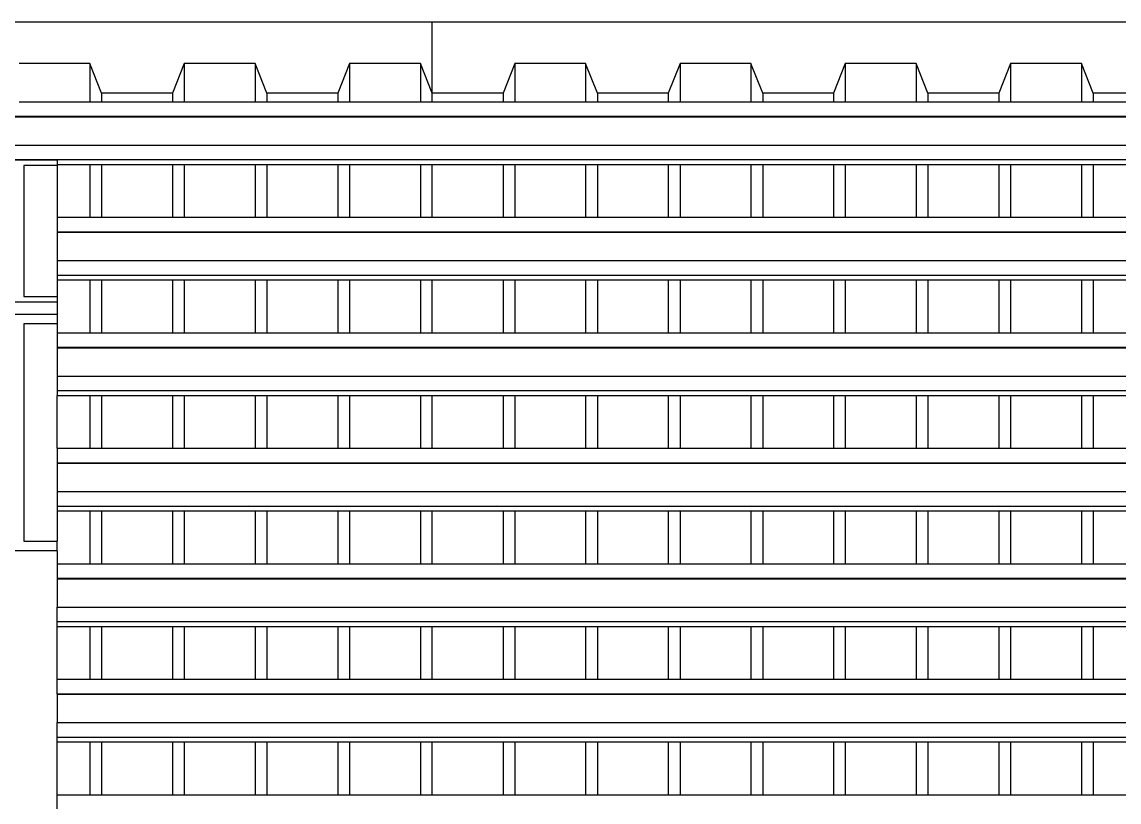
# Model space of a CAD drawing. Extents: x -34 to 34, y -12.8 to 11.9.
# Drawn here: x -15.477 to -13.602, y 10.591 to 11.923 of the extents above; entities that cross this region are included whole.
import ezdxf

# ---------------------------------------------------------------- set-up
doc = ezdxf.new("R2010")
doc.units = 0
doc.layers.get('0').update_dxf_attribs({"linetype": 'CONTINUOUS'})
doc.layers.add('SECTIONCUTEDGES', color=7, linetype='CONTINUOUS')

msp = doc.modelspace()

# ---------------------------------------------------------------- linework, layer by layer
for p, q in [((-15.3611, 11.8521), (-15.3611, 11.7867)), ((-15.1998, 11.8521), (-15.1998, 11.7867)), ((-15.0787, 11.8521), (-15.0787, 11.7867)), ((-14.9174, 11.8521), (-14.9174, 11.7867)), ((-14.7963, 11.8521), (-14.7963, 11.7867)), ((-14.6349, 11.8521), (-14.6349, 11.7867)), ((-14.5139, 11.8521), (-14.5139, 11.7867)), ((-14.3525, 11.8521), (-14.3525, 11.7867)), ((-14.2315, 11.8521), (-14.2315, 11.7867)), ((-14.0701, 11.8521), (-14.0701, 11.7867)), ((-13.9491, 11.8521), (-13.9491, 11.7867)), ((-13.7877, 11.8521), (-13.7877, 11.7867)), ((-13.6667, 11.8521), (-13.6667, 11.7867)), ((-15.341, 11.8014), (-15.341, 11.7867)), ((-15.2199, 11.8014), (-15.2199, 11.7867)), ((-15.0586, 11.8014), (-15.0586, 11.7867)), ((-14.9375, 11.8014), (-14.9375, 11.7867)), ((-14.7761, 11.7867), (-14.7761, 11.8014)), ((-14.6551, 11.8014), (-14.6551, 11.7867)), ((-14.4937, 11.8014), (-14.4937, 11.7867)), ((-14.3727, 11.8014), (-14.3727, 11.7867)), ((-14.2113, 11.8014), (-14.2113, 11.7867)), ((-14.0903, 11.8014), (-14.0903, 11.7867)), ((-13.9289, 11.8014), (-13.9289, 11.7867)), ((-13.8079, 11.8014), (-13.8079, 11.7867)), ((-13.6465, 11.8014), (-13.6465, 11.7867)), ((-15.4822, 11.7867), (-15.3611, 11.7867)), ((-15.3611, 11.7867), (-15.341, 11.7867)), ((-15.341, 11.7867), (-15.2199, 11.7867)), ((-15.2199, 11.7867), (-15.1998, 11.7867)), ((-15.1998, 11.7867), (-15.0787, 11.7867)), ((-15.0787, 11.7867), (-15.0586, 11.7867)), ((-15.0586, 11.7867), (-14.9375, 11.7867)), ((-14.9375, 11.7867), (-14.9174, 11.7867)), ((-14.9174, 11.7867), (-14.7963, 11.7867)), ((-14.7963, 11.7867), (-14.7761, 11.7867)), ((-14.7761, 11.7867), (-14.6551, 11.7867)), ((-14.6551, 11.7867), (-14.6349, 11.7867)), ((-14.6349, 11.7867), (-14.5139, 11.7867)), ((-14.5139, 11.7867), (-14.4937, 11.7867)), ((-14.4937, 11.7867), (-14.3727, 11.7867)), ((-14.3727, 11.7867), (-14.3525, 11.7867)), ((-14.3525, 11.7867), (-14.2315, 11.7867)), ((-14.2315, 11.7867), (-14.2113, 11.7867)), ((-14.2113, 11.7867), (-14.0903, 11.7867)), ((-14.0903, 11.7867), (-14.0701, 11.7867)), ((-14.0701, 11.7867), (-13.9491, 11.7867)), ((-13.9491, 11.7867), (-13.9289, 11.7867)), ((-13.9289, 11.7867), (-13.8079, 11.7867)), ((-13.8079, 11.7867), (-13.7877, 11.7867)), ((-13.7877, 11.7867), (-13.6667, 11.7867)), ((-13.6667, 11.7867), (-13.6465, 11.7867)), ((-13.6465, 11.7867), (-13.5255, 11.7867)), ((-29.4818, 11.762), (-11.7932, 11.762)), ((-29.4818, 11.7612), (-11.7932, 11.7612)), ((-29.4818, 11.7127), (-11.7932, 11.7127)), ((-26.6672, 11.688), (-11.7932, 11.688)), ((-15.4172, 11.6798), (-15.3611, 11.6798)), ((-15.4172, 11.6776), (-15.4172, 11.5894)), ((-15.3611, 11.6798), (-15.3611, 11.5894)), ((-15.3611, 11.6798), (-15.341, 11.6798)), ((-15.341, 11.6798), (-15.341, 11.5894)), ((-15.341, 11.6798), (-15.2199, 11.6798)), ((-15.2199, 11.6798), (-15.2199, 11.5894)), ((-15.2199, 11.6798), (-15.1998, 11.6798)), ((-15.1998, 11.6798), (-15.1998, 11.5894)), ((-15.1998, 11.6798), (-15.0787, 11.6798)), ((-15.0787, 11.6798), (-15.0787, 11.5894)), ((-15.0787, 11.6798), (-15.0586, 11.6798)), ((-15.0586, 11.6798), (-15.0586, 11.5894)), ((-15.0586, 11.6798), (-14.9375, 11.6798)), ((-14.9375, 11.6798), (-14.9375, 11.5894)), ((-14.9375, 11.6798), (-14.9174, 11.6798)), ((-14.9174, 11.6798), (-14.9174, 11.5894)), ((-14.9174, 11.6798), (-14.7963, 11.6798)), ((-14.7963, 11.6798), (-14.7963, 11.5894)), ((-14.7963, 11.6798), (-14.7761, 11.6798)), ((-14.7761, 11.5894), (-14.7761, 11.6798)), ((-14.7761, 11.6798), (-14.6551, 11.6798)), ((-14.6551, 11.6798), (-14.6551, 11.5894)), ((-14.6551, 11.6798), (-14.6349, 11.6798)), ((-14.6349, 11.6798), (-14.6349, 11.5894)), ((-14.6349, 11.6798), (-14.5139, 11.6798)), ((-14.5139, 11.6798), (-14.5139, 11.5894)), ((-14.5139, 11.6798), (-14.4937, 11.6798)), ((-14.4937, 11.6798), (-14.4937, 11.5894)), ((-14.4937, 11.6798), (-14.3727, 11.6798)), ((-14.3727, 11.6798), (-14.3727, 11.5894)), ((-14.3727, 11.6798), (-14.3525, 11.6798)), ((-14.3525, 11.6798), (-14.3525, 11.5894)), ((-14.3525, 11.6798), (-14.2315, 11.6798)), ((-14.2315, 11.6798), (-14.2315, 11.5894)), ((-14.2315, 11.6798), (-14.2113, 11.6798)), ((-14.2113, 11.6798), (-14.2113, 11.5894)), ((-14.2113, 11.6798), (-14.0903, 11.6798)), ((-14.0903, 11.6798), (-14.0903, 11.5894)), ((-14.0903, 11.6798), (-14.0701, 11.6798)), ((-14.0701, 11.6798), (-14.0701, 11.5894)), ((-14.0701, 11.6798), (-13.9491, 11.6798)), ((-13.9491, 11.6798), (-13.9491, 11.5894)), ((-13.9491, 11.6798), (-13.9289, 11.6798)), ((-13.9289, 11.6798), (-13.9289, 11.5894)), ((-13.9289, 11.6798), (-13.8079, 11.6798)), ((-13.8079, 11.6798), (-13.8079, 11.5894)), ((-13.8079, 11.6798), (-13.7877, 11.6798)), ((-13.7877, 11.6798), (-13.7877, 11.5894)), ((-13.7877, 11.6798), (-13.6667, 11.6798)), ((-13.6667, 11.6798), (-13.6667, 11.5894)), ((-13.6667, 11.6798), (-13.6465, 11.6798)), ((-13.6465, 11.6798), (-13.6465, 11.5894)), ((-13.6465, 11.6798), (-13.5255, 11.6798)), ((-15.4172, 11.5894), (-15.3611, 11.5894)), ((-15.4172, 11.5894), (-15.4172, 11.5647)), ((-15.3611, 11.5894), (-15.341, 11.5894)), ((-15.341, 11.5894), (-15.2199, 11.5894)), ((-15.2199, 11.5894), (-15.1998, 11.5894)), ((-15.1998, 11.5894), (-15.0787, 11.5894)), ((-15.0787, 11.5894), (-15.0586, 11.5894)), ((-15.0586, 11.5894), (-14.9375, 11.5894)), ((-14.9375, 11.5894), (-14.9174, 11.5894)), ((-14.9174, 11.5894), (-14.7963, 11.5894)), ((-14.7963, 11.5894), (-14.7761, 11.5894)), ((-14.7761, 11.5894), (-14.6551, 11.5894)), ((-14.6551, 11.5894), (-14.6349, 11.5894)), ((-14.6349, 11.5894), (-14.5139, 11.5894)), ((-14.5139, 11.5894), (-14.4937, 11.5894)), ((-14.4937, 11.5894), (-14.3727, 11.5894)), ((-14.3727, 11.5894), (-14.3525, 11.5894)), ((-14.3525, 11.5894), (-14.2315, 11.5894)), ((-14.2315, 11.5894), (-14.2113, 11.5894)), ((-14.2113, 11.5894), (-14.0903, 11.5894)), ((-14.0903, 11.5894), (-14.0701, 11.5894)), ((-14.0701, 11.5894), (-13.9491, 11.5894)), ((-13.9491, 11.5894), (-13.9289, 11.5894)), ((-13.9289, 11.5894), (-13.8079, 11.5894)), ((-13.8079, 11.5894), (-13.7877, 11.5894)), ((-13.7877, 11.5894), (-13.6667, 11.5894)), ((-13.6667, 11.5894), (-13.6465, 11.5894)), ((-13.6465, 11.5894), (-13.5255, 11.5894)), ((-15.4172, 11.5647), (-11.7932, 11.5647)), ((-15.4172, 11.5647), (-15.4172, 11.5639)), ((-15.4172, 11.5639), (-11.7932, 11.5639)), ((-15.4172, 11.5639), (-15.4172, 11.5154)), ((-15.4172, 11.5154), (-11.7932, 11.5154)), ((-15.4172, 11.5154), (-15.4172, 11.4907)), ((-15.4172, 11.4907), (-11.7932, 11.4907)), ((-15.4172, 11.4907), (-15.4172, 11.4825)), ((-15.4172, 11.4825), (-15.4172, 11.4542)), ((-15.4172, 11.4825), (-15.3611, 11.4825)), ((-15.3611, 11.4825), (-15.3611, 11.3921)), ((-15.3611, 11.4825), (-15.341, 11.4825)), ((-15.341, 11.4825), (-15.341, 11.3921)), ((-15.341, 11.4825), (-15.2199, 11.4825)), ((-15.2199, 11.4825), (-15.2199, 11.3921)), ((-15.2199, 11.4825), (-15.1998, 11.4825)), ((-15.1998, 11.4825), (-15.1998, 11.3921)), ((-15.1998, 11.4825), (-15.0787, 11.4825)), ((-15.0787, 11.4825), (-15.0787, 11.3921)), ((-15.0787, 11.4825), (-15.0586, 11.4825)), ((-15.0586, 11.4825), (-15.0586, 11.3921)), ((-15.0586, 11.4825), (-14.9375, 11.4825)), ((-14.9375, 11.4825), (-14.9375, 11.3921)), ((-14.9375, 11.4825), (-14.9174, 11.4825)), ((-14.9174, 11.4825), (-14.9174, 11.3921)), ((-14.9174, 11.4825), (-14.7963, 11.4825)), ((-14.7963, 11.4825), (-14.7963, 11.3921)), ((-14.7963, 11.4825), (-14.7761, 11.4825)), ((-14.7761, 11.3921), (-14.7761, 11.4825)), ((-14.7761, 11.4825), (-14.6551, 11.4825)), ((-14.6551, 11.4825), (-14.6551, 11.3921)), ((-14.6551, 11.4825), (-14.6349, 11.4825)), ((-14.6349, 11.4825), (-14.6349, 11.3921)), ((-14.6349, 11.4825), (-14.5139, 11.4825)), ((-14.5139, 11.4825), (-14.5139, 11.3921)), ((-14.5139, 11.4825), (-14.4937, 11.4825)), ((-14.4937, 11.4825), (-14.4937, 11.3921)), ((-14.4937, 11.4825), (-14.3727, 11.4825)), ((-14.3727, 11.4825), (-14.3727, 11.3921)), ((-14.3727, 11.4825), (-14.3525, 11.4825)), ((-14.3525, 11.4825), (-14.3525, 11.3921)), ((-14.3525, 11.4825), (-14.2315, 11.4825)), ((-14.2315, 11.4825), (-14.2315, 11.3921)), ((-14.2315, 11.4825), (-14.2113, 11.4825)), ((-14.2113, 11.4825), (-14.2113, 11.3921)), ((-14.2113, 11.4825), (-14.0903, 11.4825)), ((-14.0903, 11.4825), (-14.0903, 11.3921)), ((-14.0903, 11.4825), (-14.0701, 11.4825)), ((-14.0701, 11.4825), (-14.0701, 11.3921)), ((-14.0701, 11.4825), (-13.9491, 11.4825)), ((-13.9491, 11.4825), (-13.9491, 11.3921)), ((-13.9491, 11.4825), (-13.9289, 11.4825)), ((-13.9289, 11.4825), (-13.9289, 11.3921)), ((-13.9289, 11.4825), (-13.8079, 11.4825)), ((-13.8079, 11.4825), (-13.8079, 11.3921)), ((-13.8079, 11.4825), (-13.7877, 11.4825)), ((-13.7877, 11.4825), (-13.7877, 11.3921)), ((-13.7877, 11.4825), (-13.6667, 11.4825)), ((-13.6667, 11.4825), (-13.6667, 11.3921)), ((-13.6667, 11.4825), (-13.6465, 11.4825)), ((-13.6465, 11.4825), (-13.6465, 11.3921)), ((-13.6465, 11.4825), (-13.5255, 11.4825)), ((-15.4172, 11.4442), (-15.4172, 11.4238)), ((-15.4172, 11.4073), (-15.4172, 11.3921)), ((-15.4172, 11.3921), (-15.3611, 11.3921)), ((-15.4172, 11.3921), (-15.4172, 11.3674)), ((-15.3611, 11.3921), (-15.341, 11.3921)), ((-15.341, 11.3921), (-15.2199, 11.3921)), ((-15.2199, 11.3921), (-15.1998, 11.3921)), ((-15.1998, 11.3921), (-15.0787, 11.3921)), ((-15.0787, 11.3921), (-15.0586, 11.3921)), ((-15.0586, 11.3921), (-14.9375, 11.3921)), ((-14.9375, 11.3921), (-14.9174, 11.3921)), ((-14.9174, 11.3921), (-14.7963, 11.3921)), ((-14.7963, 11.3921), (-14.7761, 11.3921)), ((-14.7761, 11.3921), (-14.6551, 11.3921)), ((-14.6551, 11.3921), (-14.6349, 11.3921)), ((-14.6349, 11.3921), (-14.5139, 11.3921)), ((-14.5139, 11.3921), (-14.4937, 11.3921)), ((-14.4937, 11.3921), (-14.3727, 11.3921)), ((-14.3727, 11.3921), (-14.3525, 11.3921)), ((-14.3525, 11.3921), (-14.2315, 11.3921)), ((-14.2315, 11.3921), (-14.2113, 11.3921)), ((-14.2113, 11.3921), (-14.0903, 11.3921)), ((-14.0903, 11.3921), (-14.0701, 11.3921)), ((-14.0701, 11.3921), (-13.9491, 11.3921)), ((-13.9491, 11.3921), (-13.9289, 11.3921)), ((-13.9289, 11.3921), (-13.8079, 11.3921)), ((-13.8079, 11.3921), (-13.7877, 11.3921)), ((-13.7877, 11.3921), (-13.6667, 11.3921)), ((-13.6667, 11.3921), (-13.6465, 11.3921)), ((-13.6465, 11.3921), (-13.5255, 11.3921)), ((-15.4172, 11.3674), (-11.7932, 11.3674)), ((-15.4172, 11.3674), (-15.4172, 11.3666)), ((-15.4172, 11.3666), (-11.7932, 11.3666)), ((-15.4172, 11.3666), (-15.4172, 11.3181)), ((-15.4172, 11.3181), (-11.7932, 11.3181)), ((-15.4172, 11.3181), (-15.4172, 11.2935)), ((-15.4172, 11.2935), (-11.7932, 11.2935)), ((-15.4172, 11.2935), (-15.4172, 11.2852)), ((-15.4172, 11.2852), (-15.3611, 11.2852)), ((-15.4172, 11.1948), (-15.4172, 11.2852)), ((-15.3611, 11.2852), (-15.3611, 11.1948)), ((-15.3611, 11.2852), (-15.341, 11.2852)), ((-15.341, 11.2852), (-15.341, 11.1948)), ((-15.341, 11.2852), (-15.2199, 11.2852)), ((-15.2199, 11.2852), (-15.2199, 11.1948)), ((-15.2199, 11.2852), (-15.1998, 11.2852)), ((-15.1998, 11.2852), (-15.1998, 11.1948)), ((-15.1998, 11.2852), (-15.0787, 11.2852)), ((-15.0787, 11.2852), (-15.0787, 11.1948)), ((-15.0787, 11.2852), (-15.0586, 11.2852)), ((-15.0586, 11.2852), (-15.0586, 11.1948)), ((-15.0586, 11.2852), (-14.9375, 11.2852)), ((-14.9375, 11.2852), (-14.9375, 11.1948)), ((-14.9375, 11.2852), (-14.9174, 11.2852)), ((-14.9174, 11.2852), (-14.9174, 11.1948)), ((-14.9174, 11.2852), (-14.7963, 11.2852)), ((-14.7963, 11.2852), (-14.7963, 11.1948)), ((-14.7963, 11.2852), (-14.7761, 11.2852)), ((-14.7761, 11.1948), (-14.7761, 11.2852)), ((-14.7761, 11.2852), (-14.6551, 11.2852)), ((-14.6551, 11.2852), (-14.6551, 11.1948)), ((-14.6551, 11.2852), (-14.6349, 11.2852)), ((-14.6349, 11.2852), (-14.6349, 11.1948)), ((-14.6349, 11.2852), (-14.5139, 11.2852)), ((-14.5139, 11.2852), (-14.5139, 11.1948)), ((-14.5139, 11.2852), (-14.4937, 11.2852)), ((-14.4937, 11.2852), (-14.4937, 11.1948)), ((-14.4937, 11.2852), (-14.3727, 11.2852)), ((-14.3727, 11.2852), (-14.3727, 11.1948)), ((-14.3727, 11.2852), (-14.3525, 11.2852)), ((-14.3525, 11.2852), (-14.3525, 11.1948)), ((-14.3525, 11.2852), (-14.2315, 11.2852)), ((-14.2315, 11.2852), (-14.2315, 11.1948)), ((-14.2315, 11.2852), (-14.2113, 11.2852)), ((-14.2113, 11.2852), (-14.2113, 11.1948)), ((-14.2113, 11.2852), (-14.0903, 11.2852)), ((-14.0903, 11.2852), (-14.0903, 11.1948)), ((-14.0903, 11.2852), (-14.0701, 11.2852)), ((-14.0701, 11.2852), (-14.0701, 11.1948)), ((-14.0701, 11.2852), (-13.9491, 11.2852)), ((-13.9491, 11.2852), (-13.9491, 11.1948)), ((-13.9491, 11.2852), (-13.9289, 11.2852)), ((-13.9289, 11.2852), (-13.9289, 11.1948)), ((-13.9289, 11.2852), (-13.8079, 11.2852)), ((-13.8079, 11.2852), (-13.8079, 11.1948)), ((-13.8079, 11.2852), (-13.7877, 11.2852)), ((-13.7877, 11.2852), (-13.7877, 11.1948)), ((-13.7877, 11.2852), (-13.6667, 11.2852)), ((-13.6667, 11.2852), (-13.6667, 11.1948)), ((-13.6667, 11.2852), (-13.6465, 11.2852)), ((-13.6465, 11.2852), (-13.6465, 11.1948)), ((-13.6465, 11.2852), (-13.5255, 11.2852)), ((-15.4172, 11.1948), (-15.3611, 11.1948)), ((-15.4172, 11.1948), (-15.4172, 11.1702)), ((-15.3611, 11.1948), (-15.341, 11.1948)), ((-15.341, 11.1948), (-15.2199, 11.1948)), ((-15.2199, 11.1948), (-15.1998, 11.1948)), ((-15.1998, 11.1948), (-15.0787, 11.1948)), ((-15.0787, 11.1948), (-15.0586, 11.1948)), ((-15.0586, 11.1948), (-14.9375, 11.1948)), ((-14.9375, 11.1948), (-14.9174, 11.1948)), ((-14.9174, 11.1948), (-14.7963, 11.1948)), ((-14.7963, 11.1948), (-14.7761, 11.1948)), ((-14.7761, 11.1948), (-14.6551, 11.1948)), ((-14.6551, 11.1948), (-14.6349, 11.1948)), ((-14.6349, 11.1948), (-14.5139, 11.1948)), ((-14.5139, 11.1948), (-14.4937, 11.1948)), ((-14.4937, 11.1948), (-14.3727, 11.1948)), ((-14.3727, 11.1948), (-14.3525, 11.1948)), ((-14.3525, 11.1948), (-14.2315, 11.1948)), ((-14.2315, 11.1948), (-14.2113, 11.1948)), ((-14.2113, 11.1948), (-14.0903, 11.1948)), ((-14.0903, 11.1948), (-14.0701, 11.1948)), ((-14.0701, 11.1948), (-13.9491, 11.1948)), ((-13.9491, 11.1948), (-13.9289, 11.1948)), ((-13.9289, 11.1948), (-13.8079, 11.1948)), ((-13.8079, 11.1948), (-13.7877, 11.1948)), ((-13.7877, 11.1948), (-13.6667, 11.1948)), ((-13.6667, 11.1948), (-13.6465, 11.1948)), ((-13.6465, 11.1948), (-13.5255, 11.1948)), ((-15.4172, 11.1702), (-11.7932, 11.1702)), ((-15.4172, 11.1702), (-15.4172, 11.1693)), ((-15.4172, 11.1693), (-11.7932, 11.1693)), ((-15.4172, 11.1693), (-15.4172, 11.1208)), ((-15.4172, 11.1208), (-11.7932, 11.1208)), ((-15.4172, 11.1208), (-15.4172, 11.0962)), ((-15.4172, 11.0962), (-11.7932, 11.0962)), ((-15.4172, 11.0962), (-15.4172, 11.088)), ((-15.4172, 11.088), (-15.3611, 11.088)), ((-15.4172, 11.088), (-15.4172, 11.0365)), ((-15.3611, 11.088), (-15.3611, 10.9975)), ((-15.3611, 11.088), (-15.341, 11.088)), ((-15.341, 11.088), (-15.341, 10.9975)), ((-15.341, 11.088), (-15.2199, 11.088)), ((-15.2199, 11.088), (-15.2199, 10.9975)), ((-15.2199, 11.088), (-15.1998, 11.088)), ((-15.1998, 11.088), (-15.1998, 10.9975)), ((-15.1998, 11.088), (-15.0787, 11.088)), ((-15.0787, 11.088), (-15.0787, 10.9975)), ((-15.0787, 11.088), (-15.0586, 11.088)), ((-15.0586, 11.088), (-15.0586, 10.9975)), ((-15.0586, 11.088), (-14.9375, 11.088)), ((-14.9375, 11.088), (-14.9375, 10.9975)), ((-14.9375, 11.088), (-14.9174, 11.088)), ((-14.9174, 11.088), (-14.9174, 10.9975)), ((-14.9174, 11.088), (-14.7963, 11.088)), ((-14.7963, 11.088), (-14.7963, 10.9975)), ((-14.7963, 11.088), (-14.7761, 11.088)), ((-14.7761, 10.9975), (-14.7761, 11.088)), ((-14.7761, 11.088), (-14.6551, 11.088)), ((-14.6551, 11.088), (-14.6551, 10.9975)), ((-14.6551, 11.088), (-14.6349, 11.088)), ((-14.6349, 11.088), (-14.6349, 10.9975)), ((-14.6349, 11.088), (-14.5139, 11.088)), ((-14.5139, 11.088), (-14.5139, 10.9975)), ((-14.5139, 11.088), (-14.4937, 11.088)), ((-14.4937, 11.088), (-14.4937, 10.9975)), ((-14.4937, 11.088), (-14.3727, 11.088)), ((-14.3727, 11.088), (-14.3727, 10.9975)), ((-14.3727, 11.088), (-14.3525, 11.088)), ((-14.3525, 11.088), (-14.3525, 10.9975)), ((-14.3525, 11.088), (-14.2315, 11.088)), ((-14.2315, 11.088), (-14.2315, 10.9975)), ((-14.2315, 11.088), (-14.2113, 11.088)), ((-14.2113, 11.088), (-14.2113, 10.9975)), ((-14.2113, 11.088), (-14.0903, 11.088)), ((-14.0903, 11.088), (-14.0903, 10.9975)), ((-14.0903, 11.088), (-14.0701, 11.088)), ((-14.0701, 11.088), (-14.0701, 10.9975)), ((-14.0701, 11.088), (-13.9491, 11.088)), ((-13.9491, 11.088), (-13.9491, 10.9975)), ((-13.9491, 11.088), (-13.9289, 11.088)), ((-13.9289, 11.088), (-13.9289, 10.9975)), ((-13.9289, 11.088), (-13.8079, 11.088)), ((-13.8079, 11.088), (-13.8079, 10.9975)), ((-13.8079, 11.088), (-13.7877, 11.088)), ((-13.7877, 11.088), (-13.7877, 10.9975)), ((-13.7877, 11.088), (-13.6667, 11.088)), ((-13.6667, 11.088), (-13.6667, 10.9975)), ((-13.6667, 11.088), (-13.6465, 11.088)), ((-13.6465, 11.088), (-13.6465, 10.9975)), ((-13.6465, 11.088), (-13.5255, 11.088)), ((-15.4172, 11.02), (-15.4172, 10.9975)), ((-15.4172, 10.9975), (-15.3611, 10.9975)), ((-15.4172, 10.9975), (-15.4172, 10.9729)), ((-15.3611, 10.9975), (-15.341, 10.9975)), ((-15.341, 10.9975), (-15.2199, 10.9975)), ((-15.2199, 10.9975), (-15.1998, 10.9975)), ((-15.1998, 10.9975), (-15.0787, 10.9975)), ((-15.0787, 10.9975), (-15.0586, 10.9975)), ((-15.0586, 10.9975), (-14.9375, 10.9975)), ((-14.9375, 10.9975), (-14.9174, 10.9975)), ((-14.9174, 10.9975), (-14.7963, 10.9975)), ((-14.7963, 10.9975), (-14.7761, 10.9975)), ((-14.7761, 10.9975), (-14.6551, 10.9975)), ((-14.6551, 10.9975), (-14.6349, 10.9975)), ((-14.6349, 10.9975), (-14.5139, 10.9975)), ((-14.5139, 10.9975), (-14.4937, 10.9975)), ((-14.4937, 10.9975), (-14.3727, 10.9975)), ((-14.3727, 10.9975), (-14.3525, 10.9975)), ((-14.3525, 10.9975), (-14.2315, 10.9975)), ((-14.2315, 10.9975), (-14.2113, 10.9975)), ((-14.2113, 10.9975), (-14.0903, 10.9975)), ((-14.0903, 10.9975), (-14.0701, 10.9975)), ((-14.0701, 10.9975), (-13.9491, 10.9975)), ((-13.9491, 10.9975), (-13.9289, 10.9975)), ((-13.9289, 10.9975), (-13.8079, 10.9975)), ((-13.8079, 10.9975), (-13.7877, 10.9975)), ((-13.7877, 10.9975), (-13.6667, 10.9975)), ((-13.6667, 10.9975), (-13.6465, 10.9975)), ((-13.6465, 10.9975), (-13.5255, 10.9975)), ((-15.4172, 10.9729), (-11.7932, 10.9729)), ((-15.4172, 10.9729), (-15.4172, 10.9721)), ((-15.4172, 10.9721), (-11.7932, 10.9721)), ((-15.4172, 10.9721), (-15.4172, 10.9236)), ((-15.4172, 10.9236), (-11.7932, 10.9236)), ((-15.4172, 10.8989), (-15.4172, 10.9236)), ((-15.4172, 10.8989), (-11.7932, 10.8989)), ((-15.4172, 10.8907), (-15.4172, 10.8989)), ((-15.4172, 10.8907), (-15.3611, 10.8907)), ((-15.4172, 10.8003), (-15.4172, 10.8907)), ((-15.3611, 10.8907), (-15.3611, 10.8003)), ((-15.3611, 10.8907), (-15.341, 10.8907)), ((-15.341, 10.8907), (-15.341, 10.8003)), ((-15.341, 10.8907), (-15.2199, 10.8907)), ((-15.2199, 10.8907), (-15.2199, 10.8003)), ((-15.2199, 10.8907), (-15.1998, 10.8907)), ((-15.1998, 10.8907), (-15.1998, 10.8003)), ((-15.1998, 10.8907), (-15.0787, 10.8907)), ((-15.0787, 10.8907), (-15.0787, 10.8003)), ((-15.0787, 10.8907), (-15.0586, 10.8907)), ((-15.0586, 10.8907), (-15.0586, 10.8003)), ((-15.0586, 10.8907), (-14.9375, 10.8907)), ((-14.9375, 10.8907), (-14.9375, 10.8003)), ((-14.9375, 10.8907), (-14.9174, 10.8907)), ((-14.9174, 10.8907), (-14.9174, 10.8003)), ((-14.9174, 10.8907), (-14.7963, 10.8907)), ((-14.7963, 10.8907), (-14.7963, 10.8003)), ((-14.7963, 10.8907), (-14.7761, 10.8907)), ((-14.7761, 10.8003), (-14.7761, 10.8907)), ((-14.7761, 10.8907), (-14.6551, 10.8907)), ((-14.6551, 10.8907), (-14.6551, 10.8003)), ((-14.6551, 10.8907), (-14.6349, 10.8907)), ((-14.6349, 10.8907), (-14.6349, 10.8003)), ((-14.6349, 10.8907), (-14.5139, 10.8907)), ((-14.5139, 10.8907), (-14.5139, 10.8003)), ((-14.5139, 10.8907), (-14.4937, 10.8907)), ((-14.4937, 10.8907), (-14.4937, 10.8003)), ((-14.4937, 10.8907), (-14.3727, 10.8907)), ((-14.3727, 10.8907), (-14.3727, 10.8003)), ((-14.3727, 10.8907), (-14.3525, 10.8907)), ((-14.3525, 10.8907), (-14.3525, 10.8003)), ((-14.3525, 10.8907), (-14.2315, 10.8907)), ((-14.2315, 10.8907), (-14.2315, 10.8003)), ((-14.2315, 10.8907), (-14.2113, 10.8907)), ((-14.2113, 10.8907), (-14.2113, 10.8003)), ((-14.2113, 10.8907), (-14.0903, 10.8907)), ((-14.0903, 10.8907), (-14.0903, 10.8003)), ((-14.0903, 10.8907), (-14.0701, 10.8907)), ((-14.0701, 10.8907), (-14.0701, 10.8003)), ((-14.0701, 10.8907), (-13.9491, 10.8907)), ((-13.9491, 10.8907), (-13.9491, 10.8003)), ((-13.9491, 10.8907), (-13.9289, 10.8907)), ((-13.9289, 10.8907), (-13.9289, 10.8003)), ((-13.9289, 10.8907), (-13.8079, 10.8907)), ((-13.8079, 10.8907), (-13.8079, 10.8003)), ((-13.8079, 10.8907), (-13.7877, 10.8907)), ((-13.7877, 10.8907), (-13.7877, 10.8003)), ((-13.7877, 10.8907), (-13.6667, 10.8907)), ((-13.6667, 10.8907), (-13.6667, 10.8003)), ((-13.6667, 10.8907), (-13.6465, 10.8907)), ((-13.6465, 10.8907), (-13.6465, 10.8003)), ((-13.6465, 10.8907), (-13.5255, 10.8907)), ((-15.4172, 10.8003), (-15.3611, 10.8003)), ((-15.4172, 10.7756), (-15.4172, 10.8003)), ((-15.3611, 10.8003), (-15.341, 10.8003)), ((-15.341, 10.8003), (-15.2199, 10.8003)), ((-15.2199, 10.8003), (-15.1998, 10.8003)), ((-15.1998, 10.8003), (-15.0787, 10.8003)), ((-15.0787, 10.8003), (-15.0586, 10.8003)), ((-15.0586, 10.8003), (-14.9375, 10.8003)), ((-14.9375, 10.8003), (-14.9174, 10.8003)), ((-14.9174, 10.8003), (-14.7963, 10.8003)), ((-14.7963, 10.8003), (-14.7761, 10.8003)), ((-14.7761, 10.8003), (-14.6551, 10.8003)), ((-14.6551, 10.8003), (-14.6349, 10.8003)), ((-14.6349, 10.8003), (-14.5139, 10.8003)), ((-14.5139, 10.8003), (-14.4937, 10.8003)), ((-14.4937, 10.8003), (-14.3727, 10.8003)), ((-14.3727, 10.8003), (-14.3525, 10.8003)), ((-14.3525, 10.8003), (-14.2315, 10.8003)), ((-14.2315, 10.8003), (-14.2113, 10.8003)), ((-14.2113, 10.8003), (-14.0903, 10.8003)), ((-14.0903, 10.8003), (-14.0701, 10.8003)), ((-14.0701, 10.8003), (-13.9491, 10.8003)), ((-13.9491, 10.8003), (-13.9289, 10.8003)), ((-13.9289, 10.8003), (-13.8079, 10.8003)), ((-13.8079, 10.8003), (-13.7877, 10.8003)), ((-13.7877, 10.8003), (-13.6667, 10.8003)), ((-13.6667, 10.8003), (-13.6465, 10.8003)), ((-13.6465, 10.8003), (-13.5255, 10.8003)), ((-15.4172, 10.7756), (-11.7932, 10.7756)), ((-15.4172, 10.7748), (-15.4172, 10.7756)), ((-15.4172, 10.7748), (-11.7932, 10.7748)), ((-15.4172, 10.7748), (-15.4172, 10.7263)), ((-15.4172, 10.7263), (-11.7932, 10.7263)), ((-15.4172, 10.7016), (-15.4172, 10.7263)), ((-15.4172, 10.7016), (-11.7932, 10.7016)), ((-15.4172, 10.6934), (-15.4172, 10.7016)), ((-15.4172, 10.6934), (-15.3611, 10.6934)), ((-15.4172, 10.603), (-15.4172, 10.6934)), ((-15.3611, 10.6934), (-15.3611, 10.603)), ((-15.3611, 10.6934), (-15.341, 10.6934)), ((-15.341, 10.6934), (-15.341, 10.603)), ((-15.341, 10.6934), (-15.2199, 10.6934)), ((-15.2199, 10.6934), (-15.2199, 10.603)), ((-15.2199, 10.6934), (-15.1998, 10.6934)), ((-15.1998, 10.6934), (-15.1998, 10.603)), ((-15.1998, 10.6934), (-15.0787, 10.6934)), ((-15.0787, 10.6934), (-15.0787, 10.603)), ((-15.0787, 10.6934), (-15.0586, 10.6934)), ((-15.0586, 10.6934), (-15.0586, 10.603)), ((-15.0586, 10.6934), (-14.9375, 10.6934)), ((-14.9375, 10.6934), (-14.9375, 10.603)), ((-14.9375, 10.6934), (-14.9174, 10.6934)), ((-14.9174, 10.6934), (-14.9174, 10.603)), ((-14.9174, 10.6934), (-14.7963, 10.6934)), ((-14.7963, 10.6934), (-14.7963, 10.603)), ((-14.7963, 10.6934), (-14.7761, 10.6934)), ((-14.7761, 10.603), (-14.7761, 10.6934)), ((-14.7761, 10.6934), (-14.6551, 10.6934)), ((-14.6551, 10.6934), (-14.6551, 10.603)), ((-14.6551, 10.6934), (-14.6349, 10.6934)), ((-14.6349, 10.6934), (-14.6349, 10.603)), ((-14.6349, 10.6934), (-14.5139, 10.6934)), ((-14.5139, 10.6934), (-14.5139, 10.603)), ((-14.5139, 10.6934), (-14.4937, 10.6934)), ((-14.4937, 10.6934), (-14.4937, 10.603)), ((-14.4937, 10.6934), (-14.3727, 10.6934)), ((-14.3727, 10.6934), (-14.3727, 10.603)), ((-14.3727, 10.6934), (-14.3525, 10.6934)), ((-14.3525, 10.6934), (-14.3525, 10.603)), ((-14.3525, 10.6934), (-14.2315, 10.6934)), ((-14.2315, 10.6934), (-14.2315, 10.603)), ((-14.2315, 10.6934), (-14.2113, 10.6934)), ((-14.2113, 10.6934), (-14.2113, 10.603)), ((-14.2113, 10.6934), (-14.0903, 10.6934)), ((-14.0903, 10.6934), (-14.0903, 10.603)), ((-14.0903, 10.6934), (-14.0701, 10.6934)), ((-14.0701, 10.6934), (-14.0701, 10.603)), ((-14.0701, 10.6934), (-13.9491, 10.6934)), ((-13.9491, 10.6934), (-13.9491, 10.603)), ((-13.9491, 10.6934), (-13.9289, 10.6934)), ((-13.9289, 10.6934), (-13.9289, 10.603)), ((-13.9289, 10.6934), (-13.8079, 10.6934)), ((-13.8079, 10.6934), (-13.8079, 10.603)), ((-13.8079, 10.6934), (-13.7877, 10.6934)), ((-13.7877, 10.6934), (-13.7877, 10.603)), ((-13.7877, 10.6934), (-13.6667, 10.6934)), ((-13.6667, 10.6934), (-13.6667, 10.603)), ((-13.6667, 10.6934), (-13.6465, 10.6934)), ((-13.6465, 10.6934), (-13.6465, 10.603)), ((-13.6465, 10.6934), (-13.5255, 10.6934)), ((-15.4172, 10.603), (-15.3611, 10.603)), ((-15.4172, 10.5783), (-15.4172, 10.603)), ((-15.3611, 10.603), (-15.341, 10.603)), ((-15.341, 10.603), (-15.2199, 10.603)), ((-15.2199, 10.603), (-15.1998, 10.603)), ((-15.1998, 10.603), (-15.0787, 10.603)), ((-15.0787, 10.603), (-15.0586, 10.603)), ((-15.0586, 10.603), (-14.9375, 10.603)), ((-14.9375, 10.603), (-14.9174, 10.603)), ((-14.9174, 10.603), (-14.7963, 10.603)), ((-14.7963, 10.603), (-14.7761, 10.603)), ((-14.7761, 10.603), (-14.6551, 10.603)), ((-14.6551, 10.603), (-14.6349, 10.603)), ((-14.6349, 10.603), (-14.5139, 10.603)), ((-14.5139, 10.603), (-14.4937, 10.603)), ((-14.4937, 10.603), (-14.3727, 10.603)), ((-14.3727, 10.603), (-14.3525, 10.603)), ((-14.3525, 10.603), (-14.2315, 10.603)), ((-14.2315, 10.603), (-14.2113, 10.603)), ((-14.2113, 10.603), (-14.0903, 10.603)), ((-14.0903, 10.603), (-14.0701, 10.603)), ((-14.0701, 10.603), (-13.9491, 10.603)), ((-13.9491, 10.603), (-13.9289, 10.603)), ((-13.9289, 10.603), (-13.8079, 10.603)), ((-13.8079, 10.603), (-13.7877, 10.603)), ((-13.7877, 10.603), (-13.6667, 10.603)), ((-13.6667, 10.603), (-13.6465, 10.603)), ((-13.6465, 10.603), (-13.5255, 10.603))]:
    msp.add_line(p, q)
at = {"layer": 'SECTIONCUTEDGES'}
for p, q in [((-17.8827, 11.923), (-14.7761, 11.923)), ((-14.7761, 11.8014), (-14.7761, 11.923)), ((-14.7761, 11.923), (-11.7909, 11.923)), ((-15.3611, 11.8521), (-15.4822, 11.8521)), ((-15.341, 11.8014), (-15.3611, 11.8521)), ((-15.1998, 11.8521), (-15.2199, 11.8014)), ((-15.0787, 11.8521), (-15.1998, 11.8521)), ((-15.0586, 11.8014), (-15.0787, 11.8521)), ((-14.9174, 11.8521), (-14.9375, 11.8014)), ((-14.7963, 11.8521), (-14.9174, 11.8521)), ((-14.7761, 11.8014), (-14.7963, 11.8521)), ((-14.6349, 11.8521), (-14.6551, 11.8014)), ((-14.5139, 11.8521), (-14.6349, 11.8521)), ((-14.4937, 11.8014), (-14.5139, 11.8521)), ((-14.3525, 11.8521), (-14.3727, 11.8014)), ((-14.2315, 11.8521), (-14.3525, 11.8521)), ((-14.2113, 11.8014), (-14.2315, 11.8521)), ((-14.0701, 11.8521), (-14.0903, 11.8014)), ((-13.9491, 11.8521), (-14.0701, 11.8521)), ((-13.9289, 11.8014), (-13.9491, 11.8521)), ((-13.7877, 11.8521), (-13.8079, 11.8014)), ((-13.6667, 11.8521), (-13.7877, 11.8521)), ((-13.6465, 11.8014), (-13.6667, 11.8521)), ((-15.2199, 11.8014), (-15.341, 11.8014)), ((-14.9375, 11.8014), (-15.0586, 11.8014)), ((-14.6551, 11.8014), (-14.7761, 11.8014)), ((-14.3727, 11.8014), (-14.4937, 11.8014)), ((-14.0903, 11.8014), (-14.2113, 11.8014)), ((-13.8079, 11.8014), (-13.9289, 11.8014)), ((-13.5255, 11.8014), (-13.6465, 11.8014)), ((-15.5372, 11.6875), (-15.4172, 11.6875)), ((-15.4172, 11.6875), (-15.4172, 11.6798)), ((-15.4172, 11.6776), (-15.4741, 11.6776)), ((-15.4741, 11.6776), (-15.4741, 11.4542)), ((-15.4172, 11.6798), (-15.4172, 11.6776)), ((-15.4172, 11.4442), (-15.5372, 11.4442)), ((-15.4741, 11.4542), (-15.4172, 11.4542)), ((-15.4172, 11.4542), (-15.4172, 11.4442)), ((-15.5372, 11.4238), (-15.4172, 11.4238)), ((-15.4172, 11.4238), (-15.4172, 11.4073)), ((-15.4172, 11.4073), (-15.4741, 11.4073)), ((-15.4741, 11.4073), (-15.4741, 11.0365)), ((-15.4741, 11.0365), (-15.4172, 11.0365)), ((-15.4172, 11.02), (-15.4172, 11.0365)), ((-15.4172, 11.02), (-15.5372, 11.02))]:
    msp.add_line(p, q, dxfattribs=at)

doc.saveas('drawing.dxf')
